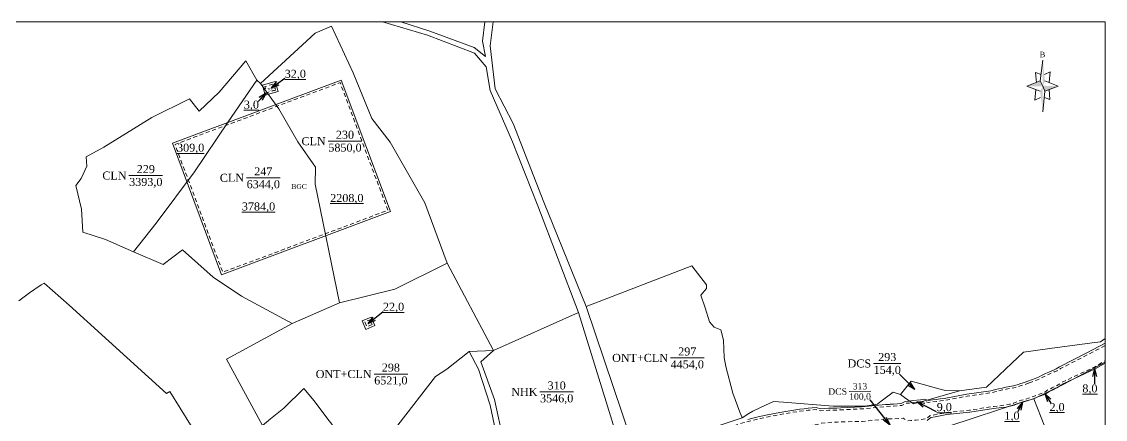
# Model space of a CAD drawing. Header units: metres. Extents: x 547028 to 547858, y 1841699 to 1842277.
# Drawn here: x 547317 to 547858, y 1842078 to 1842277 of the extents above; entities that cross this region are included whole.
import ezdxf
from ezdxf.enums import TextEntityAlignment as Align

# ---------------------------------------------------------------- set-up
doc = ezdxf.new("R2010")
doc.units = ezdxf.units.M
doc.header["$MEASUREMENT"] = 0
doc.linetypes.add('DGN Style 2', pattern=[3.355162, 2.013097, -1.342065])
for name, color, linetype, lineweight in [('Level 10', 7, 'Continuous', 0), ('Level 13', 7, 'Continuous', 0), ('Level 2', 7, 'Continuous', 0), ('Level 22', 7, 'Continuous', 0), ('Level 28', 7, 'Continuous', 0), ('Level 30', 7, 'Continuous', 0), ('Level 4', 7, 'Continuous', 0), ('Level 5', 7, 'Continuous', 0), ('Level 6', 7, 'Continuous', 0), ('Level 62', 7, 'Continuous', 0)]:
    doc.layers.add(name, color=color, linetype=linetype, lineweight=lineweight)
doc.styles.add('Style-Times New Roman', font='times.ttf')
doc.styles.add('Style-Vntime', font='Vntime.shx')
doc.dimstyles.get("Standard").update_dxf_attribs({"dimtxt": 0.18, "dimasz": 0.18, "dimexe": 0.18, "dimexo": 0.0625, "dimgap": 0.09, "dimtad": 0, "dimtih": 1, "dimtoh": 1, "dimdec": 4, "dimzin": 0, "dimdsep": 46, "dimtxsty": 'Standard', "dimcen": 0.09, "dimadec": 0, "dimazin": 0, "dimtfac": 1, "dimtdec": 4, "dimtofl": 0, "dimtmove": 0, "dimatfit": 3, "dimfxl": 1, "dimtolj": 1, "dimtzin": 0, "dimarcsym": 0})

# ---------------------------------------------------------------- blocks, each defined once
blk = doc.blocks.new('N_THUA')
at = {"layer": 'Level 13', "color": 1, "linetype": 'Continuous', "lineweight": 0}
blk.add_line((-2.041552, 0), (6.368448, 0), dxfattribs=at)
at = {"layer": 'Level 13', "color": 5, "linetype": 'Continuous', "lineweight": 0, "style": 'Style-Times New Roman'}
blk.add_text('229', height=2, dxfattribs=at).set_placement((2.163448, 1.6), align=Align.MIDDLE_CENTER)
at = {"layer": 'Level 2', "color": 3, "linetype": 'Continuous', "lineweight": 0, "style": 'Style-Times New Roman'}
blk.add_text('CLN', height=2, dxfattribs=at).set_placement((-2.641552, 0), align=Align.MIDDLE_RIGHT)
at = {"layer": 'Level 4', "color": 1, "linetype": 'Continuous', "lineweight": 0, "style": 'Style-Times New Roman'}
blk.add_text('3393,0', height=2, dxfattribs=at).set_placement((2.163448, -1.6), align=Align.MIDDLE_CENTER)
blk = doc.blocks.new('N_THUA_1')
at = {"layer": 'Level 13', "color": 1, "linetype": 'Continuous', "lineweight": 0}
blk.add_line((-2.042545, 0), (6.367455, 0), dxfattribs=at)
at = {"layer": 'Level 13', "color": 5, "linetype": 'Continuous', "lineweight": 0, "style": 'Style-Times New Roman'}
blk.add_text('247', height=2, dxfattribs=at).set_placement((2.162455, 1.6), align=Align.MIDDLE_CENTER)
at = {"layer": 'Level 2', "color": 3, "linetype": 'Continuous', "lineweight": 0, "style": 'Style-Times New Roman'}
blk.add_text('CLN', height=2, dxfattribs=at).set_placement((-2.642545, 0), align=Align.MIDDLE_RIGHT)
at = {"layer": 'Level 4', "color": 1, "linetype": 'Continuous', "lineweight": 0, "style": 'Style-Times New Roman'}
blk.add_text('6344,0', height=2, dxfattribs=at).set_placement((2.162455, -1.6), align=Align.MIDDLE_CENTER)
blk = doc.blocks.new('N_THUA_2')
at = {"layer": 'Level 13', "color": 1, "linetype": 'Continuous', "lineweight": 0}
blk.add_line((-2.044529, 0), (6.365471, 0), dxfattribs=at)
at = {"layer": 'Level 13', "color": 5, "linetype": 'Continuous', "lineweight": 0, "style": 'Style-Times New Roman'}
blk.add_text('230', height=2, dxfattribs=at).set_placement((2.160471, 1.6), align=Align.MIDDLE_CENTER)
at = {"layer": 'Level 2', "color": 3, "linetype": 'Continuous', "lineweight": 0, "style": 'Style-Times New Roman'}
blk.add_text('CLN', height=2, dxfattribs=at).set_placement((-2.644529, 0), align=Align.MIDDLE_RIGHT)
at = {"layer": 'Level 4', "color": 1, "linetype": 'Continuous', "lineweight": 0, "style": 'Style-Times New Roman'}
blk.add_text('5850,0', height=2, dxfattribs=at).set_placement((2.160471, -1.6), align=Align.MIDDLE_CENTER)
blk = doc.blocks.new('N_THUA_32')
at = {"layer": 'Level 13', "color": 1, "linetype": 'Continuous', "lineweight": 0}
blk.add_line((1.704687, 0), (10.114687, 0), dxfattribs=at)
at = {"layer": 'Level 13', "color": 5, "linetype": 'Continuous', "lineweight": 0, "style": 'Style-Times New Roman'}
blk.add_text('298', height=2, dxfattribs=at).set_placement((5.909687, 1.6), align=Align.MIDDLE_CENTER)
at = {"layer": 'Level 2', "color": 3, "linetype": 'Continuous', "lineweight": 0, "style": 'Style-Times New Roman'}
blk.add_text('ONT+CLN', height=2, dxfattribs=at).set_placement((1.104687, 0), align=Align.MIDDLE_RIGHT)
at = {"layer": 'Level 4', "color": 1, "linetype": 'Continuous', "lineweight": 0, "style": 'Style-Times New Roman'}
blk.add_text('6521,0', height=2, dxfattribs=at).set_placement((5.909687, -1.6), align=Align.MIDDLE_CENTER)
blk = doc.blocks.new('N_THUA_34')
at = {"layer": 'Level 13', "color": 1, "linetype": 'Continuous', "lineweight": 0}
blk.add_line((-1.780057, 0), (6.629943, 0), dxfattribs=at)
at = {"layer": 'Level 13', "color": 5, "linetype": 'Continuous', "lineweight": 0, "style": 'Style-Times New Roman'}
blk.add_text('310', height=2, dxfattribs=at).set_placement((2.424943, 1.6), align=Align.MIDDLE_CENTER)
at = {"layer": 'Level 2', "color": 3, "linetype": 'Continuous', "lineweight": 0, "style": 'Style-Times New Roman'}
blk.add_text('NHK', height=2, dxfattribs=at).set_placement((-2.380057, 0), align=Align.MIDDLE_RIGHT)
at = {"layer": 'Level 4', "color": 1, "linetype": 'Continuous', "lineweight": 0, "style": 'Style-Times New Roman'}
blk.add_text('3546,0', height=2, dxfattribs=at).set_placement((2.424943, -1.6), align=Align.MIDDLE_CENTER)
blk = doc.blocks.new('N_THUA_35')
at = {"layer": 'Level 13', "color": 1, "linetype": 'Continuous', "lineweight": 0}
blk.add_line((1.70369, 0), (10.11369, 0), dxfattribs=at)
at = {"layer": 'Level 13', "color": 5, "linetype": 'Continuous', "lineweight": 0, "style": 'Style-Times New Roman'}
blk.add_text('297', height=2, dxfattribs=at).set_placement((5.90869, 1.6), align=Align.MIDDLE_CENTER)
at = {"layer": 'Level 2', "color": 3, "linetype": 'Continuous', "lineweight": 0, "style": 'Style-Times New Roman'}
blk.add_text('ONT+CLN', height=2, dxfattribs=at).set_placement((1.10369, 0), align=Align.MIDDLE_RIGHT)
at = {"layer": 'Level 4', "color": 1, "linetype": 'Continuous', "lineweight": 0, "style": 'Style-Times New Roman'}
blk.add_text('4454,0', height=2, dxfattribs=at).set_placement((5.90869, -1.6), align=Align.MIDDLE_CENTER)
blk = doc.blocks.new('*U66')
at = {"layer": 'Level 22', "linetype": 'Continuous', "lineweight": 0}
blk.add_hatch(color=250, dxfattribs=at).paths.add_polyline_path([(0.045, -0.218), (0.002, -0.128), (-0.295, -0.128), (-0.045, -0.028), (0.002, -0.128), (0.005, -0.128), (0.005, -0.118), (0.295, -0.128)])
at = {"layer": 'Level 22', "color": 250, "linetype": 'Continuous', "lineweight": 0}
for p, q in [((-0.045, -0.028), (0.005, 0.362)), ((-0.025, 0.092), (-0.135, 0.132)), ((-0.135, 0.132), (-0.115, -0.058)), ((0.035, 0.092), (0.145, 0.142)), ((0.145, 0.142), (0.125, -0.058)), ((-0.045, -0.028), (-0.295, -0.128)), ((-0.045, -0.218), (-0.295, -0.128)), ((-0.125, -0.188), (-0.145, -0.388)), ((0.005, -0.128), (-0.045, -0.028)), ((0.005, -0.128), (0.045, -0.218)), ((0.045, -0.028), (0.295, -0.128)), ((0.045, -0.218), (0.295, -0.128)), ((0.125, -0.188), (0.135, -0.378)), ((-0.145, -0.388), (-0.035, -0.338)), ((0.045, -0.218), (0.005, -0.608)), ((0.135, -0.378), (0.035, -0.338))]:
    blk.add_line(p, q, dxfattribs=at)
at = {"layer": 'Level 22', "color": 250, "linetype": 'Continuous', "lineweight": 0, "extrusion": (0, 0, -1)}
blk.add_solid([(-0.005, 0.362), (-0.045, -0.028), (-0.005, -0.128)], dxfattribs=at)
at = {"layer": 'Level 22', "color": 250, "linetype": 'Continuous', "lineweight": 0}
blk.add_solid([(0.005, -0.128), (0.005, -0.608), (-0.045, -0.218)], dxfattribs=at)
at = {"layer": 'Level 22', "color": 250, "linetype": 'Continuous', "lineweight": 0, "style": 'Style-Vntime'}
blk.add_text('B', height=0.102, dxfattribs=at).set_placement((0, 0.47), align=Align.MIDDLE_CENTER)
blk = doc.blocks.new('TerminatorOpen_0.5')
at = {"color": 0, "linetype": 'ByBlock', "lineweight": -2}
for q in [(-1, 0.25), (-1, 0), (-1, -0.25)]:
    blk.add_line((0, 0), q, dxfattribs=at)
blk = doc.blocks.new('N_THUA_60')
at = {"layer": 'Level 13', "color": 1, "linetype": 'Continuous', "lineweight": 0}
blk.add_line((-0.678976, 0), (6.177024, 0), dxfattribs=at)
at = {"layer": 'Level 13', "color": 5, "linetype": 'Continuous', "lineweight": 0, "style": 'Style-Times New Roman'}
blk.add_text('293', height=2, dxfattribs=at).set_placement((2.749024, 1.6), align=Align.MIDDLE_CENTER)
at = {"layer": 'Level 2', "color": 3, "linetype": 'Continuous', "lineweight": 0, "style": 'Style-Times New Roman'}
blk.add_text('DCS', height=2, dxfattribs=at).set_placement((-1.278976, 0), align=Align.MIDDLE_RIGHT)
at = {"layer": 'Level 4', "color": 1, "linetype": 'Continuous', "lineweight": 0, "style": 'Style-Times New Roman'}
blk.add_text('154,0', height=2, dxfattribs=at).set_placement((2.749024, -1.6), align=Align.MIDDLE_CENTER)
blk = doc.blocks.new('N_THUA_64')
at = {"layer": 'Level 13', "color": 1, "linetype": 'Continuous', "lineweight": 0}
blk.add_line((-0.514919, -0.097417), (4.875462, 0.922385), dxfattribs=at)
at = {"layer": 'Level 13', "color": 5, "linetype": 'Continuous', "lineweight": 0, "style": 'Style-Times New Roman'}
blk.add_text('313', height=1.6, rotation=10.713123, dxfattribs=at).set_placement((1.94233, 1.670174), align=Align.MIDDLE_CENTER)
at = {"layer": 'Level 2', "color": 3, "linetype": 'Continuous', "lineweight": 0, "style": 'Style-Times New Roman'}
blk.add_text('DCS', height=1.6, rotation=10.713123, dxfattribs=at).set_placement((-0.986552, -0.186645), align=Align.MIDDLE_RIGHT)
at = {"layer": 'Level 4', "color": 1, "linetype": 'Continuous', "lineweight": 0, "style": 'Style-Times New Roman'}
blk.add_text('100,0', height=1.6, rotation=10.713123, dxfattribs=at).set_placement((2.418213, -0.845206), align=Align.MIDDLE_CENTER)

msp = doc.modelspace()

# ---------------------------------------------------------------- linework, layer by layer
at = {"layer": 'Level 10', "color": 7, "lineweight": 0}
for p, q in [((547433.97, 1842247.38), (547435.7, 1842245.76)), ((547529.05, 1842156.22), (547552.14, 1842112.68)), ((547451.65, 1842126.09), (547475.17, 1842136.37)), ((547552.14, 1842112.68), (547594.5, 1842131.61))]:
    msp.add_line(p, q, dxfattribs=at)
at = {"layer": 'Level 10', "color": 30, "lineweight": 0}
msp.add_line((547539.95, 1842112.15), (547552.14, 1842112.68), dxfattribs=at)
at = {"layer": 'Level 10', "color": 7, "lineweight": 0, "flags": 128}
for points in [[(547435.7, 1842245.76), (547463.06, 1842270.78), (547471.25, 1842274.4), (547482.04, 1842251.07), (547491.32, 1842228.26), (547500.55, 1842216.43), (547517.78, 1842186.2), (547529.05, 1842156.22)], [(547372.35, 1842161.85), (547358.37, 1842167.91), (547347.03, 1842171.6), (547346.46, 1842183.12), (547343.57, 1842194.88), (547346.27, 1842198.44), (547349.15, 1842204.58), (547348.73, 1842209.24), (547357.56, 1842214.04), (547381.53, 1842228.8), (547400.28, 1842238.03), (547405.15, 1842231.96), (547415.22, 1842241.35), (547428.39, 1842257.13), (547433.97, 1842247.38)], [(547372.35, 1842161.85), (547383.76, 1842176.07), (547402.84, 1842201.72), (547419.69, 1842226.57), (547433.97, 1842247.38)], [(547435.7, 1842245.76), (547444.86, 1842233.04), (547454.36, 1842216.7), (547463.22, 1842203.99), (547463.01, 1842195.58), (547475.17, 1842136.37)], [(547372.35, 1842161.85), (547387.14, 1842155.49), (547396.79, 1842162.72), (547412.15, 1842149.19), (547426.21, 1842139.69), (547451.65, 1842126.09)], [(547475.17, 1842136.37), (547502.84, 1842143.11), (547529.05, 1842156.22)], [(547598.33, 1842134.55), (547651.15, 1842154.88), (547658.42, 1842145.4), (547658.43, 1842143.45), (547655.69, 1842140.14), (547657.71, 1842133.86), (547659.99, 1842126.88), (547662.22, 1842124.2), (547665.55, 1842122.97), (547666.88, 1842117.83), (547667.19, 1842109.15), (547668.12, 1842104.64), (547671.58, 1842091.25), (547675.15, 1842081.87), (547676.0167, 1842079.5834), (547676.2, 1842079.1)], [(547315.2, 1842137.3), (547320.45, 1842141.36), (547326.2, 1842145.34), (547327.77, 1842146.22), (547340.23, 1842135.21), (547388.82, 1842091.24), (547390.51, 1842092.2), (547406.03, 1842067.14), (547408.12, 1842064.91), (547409.1, 1842046.35), (547409.29, 1842043.09), (547406.65, 1842042.09), (547408.98, 1842034.23), (547411.5, 1842027.61), (547412.71, 1842024.19)], [(547436.78, 1842075.16), (547418.79, 1842108.36), (547451.65, 1842126.09)], [(547501.78, 1842027.3), (547501.3492, 1842028.9479), (547500.58, 1842031.89), (547499.02, 1842037.88), (547498.35, 1842040.46), (547493.48, 1842056.69), (547495.9, 1842066.8), (547504.42, 1842075.43), (547523.22, 1842099.64), (547528.8, 1842103.32), (547539.95, 1842112.15)], [(547436.78, 1842075.16), (547440.8, 1842078.52), (547447.47, 1842083.83), (547457.38, 1842093.7), (547462.59, 1842087.44), (547469.43, 1842078.34), (547479.51, 1842065.64)], [(547755.27, 1842090.66), (547759.31, 1842095.69), (547760.61, 1842097.31), (547764.21, 1842096.33), (547776.25, 1842093.06), (547777.95, 1842092.6), (547784.75, 1842092.42)], [(547821.78, 1842088.57), (547831.01, 1842065.21), (547844.39, 1842031.65)]]:
    msp.add_lwpolyline(points, dxfattribs=at)
at = {"layer": 'Level 10', "color": 30, "lineweight": 0, "flags": 128}
for points in [[(547594.5, 1842131.61), (547574.22, 1842184.8), (547561.55, 1842216.58), (547550.5, 1842242.21), (547548.43, 1842254.05), (547542.69, 1842260.91), (547519.09, 1842269.9), (547496.609332, 1842276.567519)], [(547505.790476, 1842276.567519), (547520.28, 1842271.85), (547542.37, 1842263.68), (547548.09, 1842259.18), (547546.58, 1842266.83), (547547.808156, 1842276.567519)], [(547551.935637, 1842276.567519), (547550.51, 1842264.58), (547552.87, 1842243.09), (547561.84, 1842225.82), (547577.31, 1842186.55), (547598.33, 1842134.55)], [(547594.5, 1842131.61), (547614.79, 1842066.05), (547615.79, 1842062.82), (547561.59, 1842052.05), (547561.32, 1842052.98), (547557.11, 1842067.6), (547552.59, 1842088.15), (547545.72, 1842106.93), (547552.14, 1842112.68)], [(547598.33, 1842134.55), (547621.06, 1842067.6), (547621.08, 1842067.55), (547622.94, 1842066.91), (547626.39, 1842067.61), (547626.93, 1842065.07), (547627.56, 1842062.96), (547670.673, 1842077.266), (547676.2, 1842079.1)], [(547784.75, 1842092.42), (547798.19, 1842094.38), (547810.88, 1842106.32), (547816.71, 1842111.81), (547829.84, 1842113.58), (547850.9023, 1842116.426), (547855.15, 1842117), (547857.544258, 1842118.618097)], [(547539.95, 1842112.15), (547544.64, 1842103.34), (547550.4, 1842085.27), (547554.39, 1842066.34), (547558.13, 1842052.2), (547558.6052, 1842050.3962), (547558.67, 1842050.15), (547535.86, 1842040.82), (547533.36, 1842039.83), (547501.78, 1842027.3)], [(547821.78, 1842088.57), (547836.51, 1842095.6), (547857.544258, 1842106.75484)], [(547676.2, 1842079.1), (547679.5997, 1842081.1373), (547681.54, 1842082.3), (547687.82, 1842085.29), (547691.84, 1842087.24), (547694.33, 1842087.04), (547696.8172, 1842086.845), (547721.62, 1842084.9), (547724.05, 1842084.85), (547728.2, 1842084.77), (547737.54, 1842084.78), (547743.8, 1842085.88), (547744.1482, 1842086.1439), (547746.32, 1842087.79), (547751.55, 1842091.74), (547755.27, 1842090.66)], [(547755.27, 1842090.66), (547757.28, 1842089.23), (547760.5762, 1842086.8766), (547761.86, 1842085.96), (547766.723, 1842087.3324), (547784.75, 1842092.42)], [(547779.44, 1842074.87), (547816.82, 1842087.19), (547821.78, 1842088.57)]]:
    msp.add_lwpolyline(points, dxfattribs=at)
at = {"layer": 'Level 30', "color": 5, "linetype": 'Continuous', "lineweight": 0, "flags": 128}
for points in [[(547500.646, 1842181.9318), (547476.0932, 1842247.4846), (547391.8111, 1842215.9167), (547416.3639, 1842150.364), (547500.646, 1842181.9318)], [(547444.6265, 1842241.7955), (547438.1906, 1842239.9331), (547436.7451, 1842244.9281), (547443.181, 1842246.7906), (547444.6265, 1842241.7955)], [(547492.7926, 1842125.0017), (547488.3644, 1842123.1495), (547486.5894, 1842127.3933), (547491.0177, 1842129.2454), (547492.7926, 1842125.0017)], [(547679.0028, 1842078.1601), (547680.985, 1842078.6703), (547684.9644, 1842079.631), (547688.962, 1842080.5127), (547694.9898, 1842081.6838), (547697.0065, 1842082.0339), (547699.0266, 1842082.3638), (547701.0399, 1842082.7414), (547705.0967, 1842083.3002), (547707.129, 1842083.5492), (547709.1638, 1842083.7778), (547713.2397, 1842084.1739), (547715.3422, 1842083.5387), (547717.3765, 1842083.6852), (547719.4137, 1842083.7828), (547721.4529, 1842083.8315), (547721.9626, 1842083.8405), (547723.4631, 1842083.8642), (547725.4592, 1842083.9958), (547736.0563, 1842084.4961), (547747.8405, 1842085.5908), (547749.836, 1842085.7366), (547750.2042, 1842085.7635), (547751.7939, 1842085.8873), (547753.7417, 1842086.0529), (547755.691, 1842086.1848), (547757.5643, 1842087.2385), (547759.5016, 1842087.4085), (547761.4371, 1842087.5979), (547765.3019, 1842088.0347), (547767.2308, 1842088.2821), (547769.2821, 1842087.6781), (547771.2188, 1842087.9371), (547773.1576, 1842088.1872), (547775.1287, 1842088.457), (547777.1109, 1842088.7292), (547788.3358, 1842090.7582), (547800.3235, 1842092.5268), (547802.2775, 1842092.9681), (547802.7996, 1842093.086), (547804.1632, 1842093.4084), (547806.0141, 1842093.8802), (547807.8775, 1842094.2788), (547809.733, 1842094.7126), (547811.6249, 1842095.012), (547813.465, 1842095.5206), (547815.2944, 1842096.066), (547817.1127, 1842096.6478), (547817.5809, 1842096.8042), (547818.9189, 1842097.2659), (547820.7124, 1842097.9199), (547822.4925, 1842098.6097), (547824.2584, 1842099.335), (547825.9314, 1842100.2703), (547827.6634, 1842101.064), (547829.4046, 1842101.841), (547831.5933, 1842102.7984), (547832.9604, 1842103.4215), (547834.6901, 1842104.4292), (547848.3489, 1842111.4372), (547857.544258, 1842116.273278)], [(547857.544258, 1842106.36227), (547852.5474, 1842103.4644), (547836.8281, 1842096.0769), (547835.5408, 1842095.3021), (547833.2902, 1842093.9923), (547831.44, 1842093.0358), (547829.5467, 1842092.1681), (547827.7927, 1842090.9685), (547825.8587, 1842090.1743), (547823.9093, 1842089.4188), (547821.9452, 1842088.7025), (547820.4799, 1842088.1969), (547817.9758, 1842087.3885), (547815.9723, 1842086.7912), (547813.9572, 1842086.2342), (547812.026, 1842085.33), (547809.9825, 1842084.8521), (547807.9294, 1842084.4172), (547805.848, 1842084.1339), (547801.797, 1842083.6795), (547789.8228, 1842081.8305), (547778.458, 1842080.6409), (547772.5168, 1842079.4937), (547770.5038, 1842079.1657), (547768.6533, 1842077.6126)]]:
    msp.add_lwpolyline(points, dxfattribs=at)
at = {"layer": 'Level 6', "color": 2, "linetype": 'DGN Style 2', "lineweight": 0, "flags": 128}
for points in [[(547499.358778, 1842182.517514), (547475.507486, 1842246.197378), (547393.098322, 1842215.330987), (547416.949613, 1842151.651221), (547499.358778, 1842182.517514)], [(547443.387933, 1842242.478115), (547438.873206, 1842241.171658), (547437.983669, 1842244.2455), (547442.498393, 1842245.552027), (547443.387933, 1842242.478115)], [(547491.484196, 1842125.538381), (547488.901084, 1842124.457933), (547487.897826, 1842126.856598), (547490.480994, 1842127.936987), (547491.484196, 1842125.538381)]]:
    msp.add_lwpolyline(points, close=True, dxfattribs=at)
for points in [[(547819.493788, 1842096.411114), (547821.064393, 1842096.983844), (547822.863164, 1842097.680879), (547824.693919, 1842098.432817), (547826.384412, 1842099.377896), (547828.075464, 1842100.152831), (547829.808743, 1842100.926297), (547832.001074, 1842101.885285), (547833.420609, 1842102.532284), (547835.170386, 1842103.551681), (547848.809898, 1842110.549784), (547857.544258, 1842115.143411)], [(547728.076963, 1841861.215672), (547713.472986, 1841895.692655), (547707.368434, 1841911.367957), (547699.985019, 1841931.340525), (547695.343563, 1841944.360678), (547691.294551, 1841955.980541), (547686.361906, 1841968.460588), (547679.862171, 1841986.965828), (547675.028236, 1842001.063821), (547670.425391, 1842012.302026), (547668.338394, 1842020.229201), (547664.161268, 1842032.424478), (547660.111117, 1842043.547593), (547659.586467, 1842047.504807), (547659.706653, 1842050.638754), (547659.854348, 1842051.699203), (547660.07284, 1842052.832909), (547660.578283, 1842054.702621), (547661.444054, 1842056.950538), (547662.748626, 1842059.389294), (547663.947389, 1842061.114655), (547665.554286, 1842062.964737), (547667.897343, 1842065.029444), (547669.334535, 1842066.024885), (547669.835256, 1842066.331549), (547671.510222, 1842067.486335), (547673.522472, 1842068.067293), (547675.37625, 1842068.698967), (547679.170145, 1842069.777159), (547681.071015, 1842070.286695), (547682.977322, 1842070.777314), (547688.700674, 1842072.154093), (547690.629393, 1842072.568989), (547692.557532, 1842072.963594), (547696.418024, 1842073.693645), (547700.380689, 1842074.361127), (547702.380498, 1842074.307925), (547706.174061, 1842074.830485), (547707.65755, 1842075.014053), (547712.023581, 1842075.487839), (547713.853178, 1842075.656399), (547715.769259, 1842076.326952), (547717.850834, 1842076.476869), (547721.753587, 1842076.784955), (547722.244883, 1842076.821772), (547723.766145, 1842076.932975), (547736.357556, 1842077.252277), (547748.140294, 1842078.485973), (547750.185223, 1842078.518376), (547750.552017, 1842078.524139), (547752.2061, 1842078.557979), (547754.220183, 1842078.621142), (547756.541145, 1842078.778064), (547758.680055, 1842077.535179), (547760.403894, 1842077.686434), (547762.438505, 1842077.885552), (547762.876518, 1842077.931082), (547764.464082, 1842078.104153), (547768.237206, 1842078.568905), (547770.071566, 1842080.108459), (547772.341557, 1842080.478334), (547778.310878, 1842081.630963), (547789.694367, 1842082.82252), (547801.664904, 1842084.670954), (547805.724814, 1842085.126354), (547807.758122, 1842085.403108), (547809.765003, 1842085.828217), (547811.69657, 1842086.27994), (547813.60952, 1842087.175596), (547815.69621, 1842087.752384), (547817.679302, 1842088.3436), (547820.16317, 1842089.145469), (547821.610775, 1842089.644963), (547823.557271, 1842090.354843), (547825.488046, 1842091.103124), (547827.31525, 1842091.853468), (547829.052558, 1842093.041652), (547831.001822, 1842093.935001), (547832.808785, 1842094.869148), (547835.031434, 1842096.162682), (547836.356356, 1842096.960125), (547852.083032, 1842104.351092), (547857.5443, 1842107.518291)], [(547587.354686, 1842055.479048), (547589.329254, 1842055.798662), (547603.449719, 1842058.068661), (547620.648602, 1842061.43374), (547630.961476, 1842063.477413), (547632.926762, 1842063.911997), (547634.856566, 1842064.342667), (547638.670156, 1842065.203229), (547640.584408, 1842065.627916), (547644.40101, 1842066.54068), (547645.997408, 1842066.946544), (547646.298412, 1842067.024666), (547647.932391, 1842067.419669), (547648.220021, 1842067.497473), (547652.021434, 1842068.56903), (547653.867644, 1842069.230795), (547657.594661, 1842070.313982), (547659.528928, 1842070.887418), (547661.412626, 1842071.550925), (547665.73335, 1842072.801016), (547667.644648, 1842073.489586), (547669.561638, 1842074.167387), (547671.518477, 1842074.819768), (547673.410584, 1842075.56346), (547675.3283, 1842076.118847), (547676.521139, 1842076.453889), (547677.287975, 1842076.6652), (547679.25688, 1842077.192904), (547681.226985, 1842077.699991), (547685.189451, 1842078.656603), (547689.165081, 1842079.533457), (547695.170698, 1842080.700247), (547697.172612, 1842081.04778), (547699.19938, 1842081.378769), (547701.200392, 1842081.754065), (547705.225741, 1842082.308532), (547707.24563, 1842082.556012), (547709.26799, 1842082.783214), (547713.1397, 1842083.159471), (547715.229803, 1842082.528016), (547717.43635, 1842082.68692), (547719.44957, 1842082.783372), (547721.473665, 1842082.831711), (547721.979324, 1842082.840639), (547723.503915, 1842082.86472), (547725.515677, 1842082.997353), (547736.126164, 1842083.498285), (547747.923191, 1842084.594176), (547750.279456, 1842084.766333), (547751.875078, 1842084.890594), (547753.817818, 1842085.055764), (547755.984143, 1842085.202349), (547757.866568, 1842086.261182), (547759.594005, 1842086.412766), (547761.541954, 1842086.603384), (547765.421668, 1842087.04187), (547767.149758, 1842087.263514), (547769.203754, 1842086.65872), (547771.349046, 1842086.945616), (547773.289377, 1842087.195913), (547775.264529, 1842087.466268), (547777.267931, 1842087.741379), (547788.497758, 1842089.77127), (547800.506885, 1842091.543031), (547803.024796, 1842092.111674), (547804.401765, 1842092.437234), (547806.242277, 1842092.906387), (547808.095935, 1842093.302903), (547809.925235, 1842093.730577), (547811.836931, 1842094.03311), (547813.741084, 1842094.559414), (547815.589656, 1842095.11053), (547817.423505, 1842095.697305), (547817.902422, 1842095.857285), (547819.253299, 1842096.323428), (547819.493755, 1842096.411102)]]:
    msp.add_lwpolyline(points, dxfattribs=at)
at = {"layer": 'Level 62', "color": 7, "linetype": 'Continuous', "lineweight": 0, "flags": 128}
msp.add_lwpolyline([(547857.544258, 1842276.567519), (547857.544258, 1841699.067519), (547027.544258, 1841699.067519), (547027.544258, 1842276.567519), (547857.544258, 1842276.567519)], dxfattribs=at)

# ---------------------------------------------------------------- block references
at = {"layer": 'Level 2', "color": 3, "linetype": 'Continuous', "lineweight": 0, "xscale": 2, "yscale": 2, "zscale": 2}
for name, p in [('N_THUA_2', (547473.62621, 1842216.989814)), ('N_THUA', (547374.190635, 1842199.855046)), ('N_THUA_1', (547432.846462, 1842198.723419)), ('N_THUA_35', (547637.02631, 1842108.92)), ('N_THUA_60', (547743.169066, 1842106.143456)), ('N_THUA_32', (547489.035813, 1842100.876615)), ('N_THUA_34', (547578.79074, 1842091.961059))]:
    msp.add_blockref(name, p, dxfattribs=at)
at = {"layer": 'Level 2', "color": 3, "linetype": 'Continuous', "lineweight": 0, "xscale": 2, "yscale": 2, "zscale": 2, "rotation": 349.679626}
msp.add_blockref('N_THUA_64', (547730.625727, 1842092.187828), dxfattribs=at)
at = {"layer": 'Level 22', "color": 250, "linetype": 'Continuous', "lineweight": 0, "xscale": 26.503422, "yscale": 26.503422, "zscale": 26.503422}
msp.add_blockref('*U66', (547826.190863, 1842247.755843), dxfattribs=at)
at = {"layer": 'Level 5', "color": 3, "linetype": 'Continuous', "lineweight": 0, "xscale": 4, "yscale": 4, "zscale": 4}
for p, rotation in [((547438.574808, 1842241.000643), 46.258695), ((547852.170139, 1842103.670253), 90), ((547827.383146, 1842091.092189), 122.502185), ((547816.118447, 1842086.906556), 65.118784)]:
    msp.add_blockref('TerminatorOpen_0.5', p, dxfattribs=dict(at, rotation=rotation))

# ---------------------------------------------------------------- texts
at = {"layer": 'Level 28', "color": 1, "lineweight": 0, "style": 'Style-Times New Roman'}
for s, height, p in [('TD22', 1.069944, (547439.121979, 1842242.36409)), ('BGC', 2.421591, (547451.237377, 1842193.194661))]:
    msp.add_text(s, height=height, dxfattribs=at).set_placement(p)
at = {"layer": 'Level 5', "color": 5, "linetype": 'Continuous', "lineweight": 0, "style": 'Style-Times New Roman'}
for s, p in [('%%u32,0%%U', (547453.144826, 1842250.576852)), ('%%u3,0%%U', (547431.240765, 1842235.210135)), ('%%u309,0%%U', (547400.912413, 1842213.71855)), ('%%u3784,0%%U', (547434.783912, 1842184.430605)), ('%%u2208,0%%U', (547478.87802, 1842188.636372)), ('%%u22,0%%U', (547502.203424, 1842134.412472)), ('%%u8,0%%U', (547849.848999, 1842093.696104)), ('%%u9,0%%U', (547777.145585, 1842084.369923)), ('%%u2,0%%U', (547833.455128, 1842084.401271)), ('%%u1,0%%U', (547810.950946, 1842080.061821))]:
    msp.add_text(s, height=4, dxfattribs=at).set_placement(p, align=Align.MIDDLE_CENTER)

# ---------------------------------------------------------------- leaders
at = {"layer": 'Level 5', "color": 3, "linetype": 'Continuous', "lineweight": 0}
for points in [[(547441.276816, 1842243.59262), (547447.975312, 1842248.350094)], [(547438.574808, 1842241.000643), (547434.567497, 1842236.813279)], [(547489.456797, 1842126.029613), (547497.053991, 1842132.050177)], [(547762.390417, 1842093.132536), (547754.750252, 1842100.718446)], [(547852.170139, 1842103.670253), (547852.170139, 1842095.978675)], [(547827.383146, 1842091.092189), (547830.360567, 1842086.418968)], [(547750.056861, 1842075.384992), (547740.070504, 1842087.967971)], [(547763.45293, 1842087.241203), (547773.112711, 1842082.218332)], [(547816.118447, 1842086.906556), (547813.884178, 1842082.089102)]]:
    msp.add_leader(points, dimstyle='Standard', override={"dimtxt": 4, "dimasz": 4, "dimgap": 2, "dimtad": 1, "dimtxsty": 'Style-Times New Roman', "dimldrblk": 'TerminatorOpen_0.5'}, dxfattribs=at)

doc.saveas('drawing.dxf')
